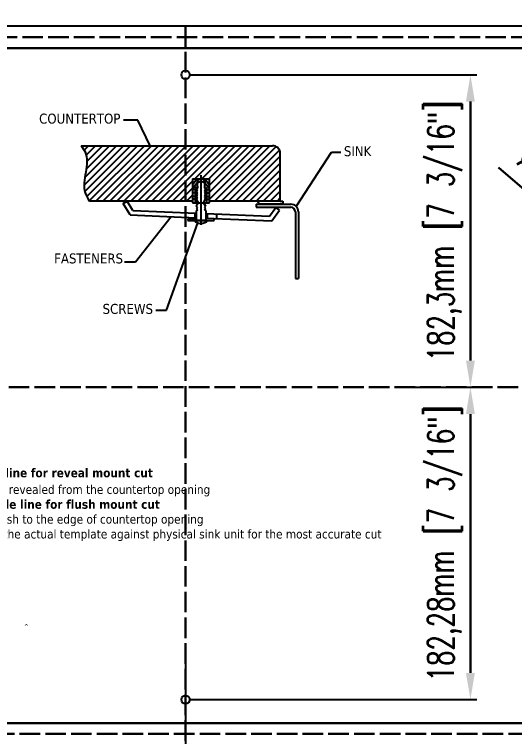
# Model space of a CAD drawing. Header units: millimetres. Extents: x 189 to 1666, y 327 to 1363.
# Drawn here: x 817.6 to 1109.2, y 673.7 to 1095.1 of the extents above; entities that cross this region are included whole.
import ezdxf

# ---------------------------------------------------------------- set-up
doc = ezdxf.new("R2010")
doc.units = ezdxf.units.MM
doc.linetypes.add('ACAD_ISO02W100', pattern=[15, 12, -3])
doc.layers.add('CONT', color=7, linetype='Continuous')
for name, color, linetype, lineweight in [('尺寸標注', 1, 'Continuous', 30), ('文字', 3, 'Continuous', 30), ('虚线', 2, 'ACAD_ISO02W100', 30)]:
    doc.layers.add(name, color=color, linetype=linetype, lineweight=lineweight)
doc.styles.add('DIM', font='txt.shx', dxfattribs={"width": 0.7, "bigfont": 'chineset.shx'})
doc.styles.get("Standard").update_dxf_attribs({"font": 'arial.ttf'})
doc.dimstyles.new('mm+in(开孔纸尺寸)', dxfattribs={"dimscale": 3, "dimtxt": 5, "dimasz": 5.2, "dimexe": 1.25, "dimexo": 0.625, "dimgap": 2, "dimtad": 1, "dimtxsty": 'DIM', "dimcen": 0, "dimclrd": 256, "dimclre": 256, "dimclrt": 3, "dimadec": 0, "dimazin": 0, "dimtfac": 1, "dimtmove": 0, "dimatfit": 1, "dimfxl": 1, "dimlwd": -1, "dimarcsym": 0})

# ---------------------------------------------------------------- blocks, each defined once
blk = doc.blocks.new('ef3r3')
at = {"insert": (-2173.59, -4501.31), "char_height": 5, "width": 327.0043, "attachment_point": 1}
blk.add_mtext("\\A1;\\fTahoma|b1|i0|c0|p34;Use outside line for reveal mount cut\\fTahoma|b0|i0|c0|p34; \\PSink rim is {\\H0.7x;\\S1#4;}\\H1.00002x;'' revealed from the countertop opening\\P\\fTahoma|b1|i0|c0|p34;Use the inside line for flush mount cut \\P\\fTahoma|b0|i0|c0|p34;Sink wall is flush to the edge of countertop opening \\PPlease check the actual template against physical sink unit for the most accurate cut \\P\\fTahoma|b1|i0|c0|p34; ", dxfattribs=at)
at = {"layer": 'CONT', "insert": (-2121.88, -4588.57), "char_height": 2.5, "width": 18.8015, "attachment_point": 1}
blk.add_mtext('{\\fTahoma|b0|i0|c163|p34;^ }', dxfattribs=at)
blk = doc.blocks.new('efw')
at = {"layer": 'CONT', "lineweight": 25}
h = blk.add_hatch(dxfattribs=at)
h.set_pattern_fill('ANSI31', color=256, scale=0.808315, style=0)
h.set_pattern_definition([(45, (-2535.7435, -4394.8292), (-1.814719, 1.814719), [])])
edge = h.paths.add_edge_path()
edge.add_arc((-1986.41, -4346.4), 4.04, 0, 90)
edge.add_line((-1986.41, -4342.36), (-2086.08, -4342.36))
edge.add_spline(control_points=[(-2086.08, -4342.36), (-2085.3, -4343.42), (-2080.2, -4350.35), (-2087.26, -4362.29), (-2082.56, -4369.84), (-2081.7, -4371.22)], knot_values=[0, 0, 0, 0, 4.788302, 31.211075, 37.135874, 37.135874, 37.135874, 37.135874], degree=3, periodic=0)
edge.add_line((-2081.7, -4371.22), (-2028.11, -4371.22))
edge.add_line((-2028.11, -4371.22), (-2028.11, -4359.65))
edge.add_line((-2028.11, -4359.65), (-2019.24, -4359.65))
edge.add_line((-2019.24, -4359.65), (-2019.24, -4371.22))
edge.add_line((-2019.24, -4371.22), (-1982.37, -4371.22))
edge.add_line((-1982.37, -4371.22), (-1982.37, -4346.4))
at = {"lineweight": 25}
for p, q in [((-2064.15, -4372.49), (-2062.07, -4371.24)), ((-1982.81, -4375.9), (-1984.78, -4374.49)), ((-2031.7, -4377.23), (-2031.8, -4379.65)), ((-2026.85, -4377.43), (-2026.95, -4379.85)), ((-2020.39, -4377.7), (-2020.49, -4380.13)), ((-2015.55, -4377.91), (-2015.65, -4380.33))]:
    blk.add_line(p, q, dxfattribs=at)
at = {"layer": 'CONT', "lineweight": 25}
for p, q in [((-2056.53, -4329.02), (-2063.98, -4329.02)), ((-2050.18, -4342.36), (-2056.53, -4329.02)), ((-2086.08, -4342.36), (-1986.41, -4342.36)), ((-1982.37, -4371.22), (-1982.37, -4346.4)), ((-1974.1, -4374.02), (-1955.69, -4345.68)), ((-1955.69, -4345.68), (-1950.91, -4345.68)), ((-2028.11, -4359.65), (-2019.24, -4359.65)), ((-2025.83, -4359.65), (-2028.11, -4363)), ((-2028.11, -4359.65), (-2028.11, -4372.07)), ((-2025.05, -4360.54), (-2025.63, -4360.54)), ((-2025.05, -4359.65), (-2025.05, -4360.54)), ((-2023.67, -4357.69), (-2023.67, -4383.58)), ((-2022.3, -4359.65), (-2022.3, -4360.54)), ((-2022.3, -4360.54), (-2021.72, -4360.54)), ((-2021.51, -4359.65), (-2019.24, -4363)), ((-2019.24, -4372.07), (-2019.24, -4359.65)), ((-2028.11, -4364.6), (-2025.63, -4361.48)), ((-2025.44, -4364.2), (-2026.62, -4364.21)), ((-2026.62, -4364.21), (-2026.62, -4372.07)), ((-2021.9, -4364.2), (-2020.73, -4364.21)), ((-2019.24, -4364.6), (-2021.72, -4361.95)), ((-2020.73, -4364.21), (-2020.73, -4372.07)), ((-2026.62, -4365.14), (-2028.11, -4365.14)), ((-2026.62, -4366.87), (-2028.11, -4366.87)), ((-2025.41, -4364.44), (-2026.08, -4365.09)), ((-2025.41, -4365.74), (-2026.08, -4365.09)), ((-2025.41, -4365.74), (-2026.08, -4366.39)), ((-2025.41, -4367.05), (-2026.08, -4366.39)), ((-2025.41, -4367.05), (-2026.08, -4367.7)), ((-2025.41, -4368.35), (-2026.08, -4367.7)), ((-2021.93, -4364.44), (-2021.26, -4365.09)), ((-2021.93, -4365.74), (-2021.26, -4365.09)), ((-2021.93, -4365.74), (-2021.26, -4366.39)), ((-2021.93, -4367.05), (-2021.26, -4366.39)), ((-2021.93, -4367.05), (-2021.26, -4367.7)), ((-2021.93, -4368.35), (-2021.26, -4367.7)), ((-2020.73, -4365.14), (-2019.24, -4365.14)), ((-2020.73, -4366.87), (-2019.24, -4366.87)), ((-2028.07, -4371.22), (-2081.7, -4371.22)), ((-2059.19, -4376.08), (-2062.07, -4371.24)), ((-2026.62, -4368.89), (-2028.11, -4368.89)), ((-2026.62, -4370.28), (-2028.11, -4370.28)), ((-2025.42, -4369.63), (-2026.1, -4370.28)), ((-2024.93, -4372.07), (-2026.1, -4370.28)), ((-2025.41, -4368.35), (-2026.08, -4369)), ((-2025.41, -4369.65), (-2026.08, -4369)), ((-2022.41, -4372.07), (-2021.25, -4370.28)), ((-2021.93, -4368.35), (-2021.26, -4369)), ((-2021.93, -4369.65), (-2021.26, -4369)), ((-2021.92, -4369.63), (-2021.25, -4370.28)), ((-2020.73, -4368.89), (-2019.24, -4368.89)), ((-2020.73, -4370.28), (-2019.24, -4370.28)), ((-1982.37, -4371.22), (-2019.24, -4371.22)), ((-1993.23, -4372.84), (-1994.34, -4371.22)), ((-1982.37, -4371.22), (-1981.09, -4371.22)), ((-1981.09, -4371.22), (-1981.09, -4372.84)), ((-2060.6, -4378.44), (-2064.15, -4372.49)), ((-2028.11, -4372.07), (-2019.24, -4372.07)), ((-2024.93, -4372.07), (-2026.1, -4373.86)), ((-2025.42, -4374.51), (-2026.1, -4373.86)), ((-2025.41, -4374.5), (-2026.08, -4375.15)), ((-2025.41, -4375.8), (-2026.08, -4375.15)), ((-2022.41, -4372.07), (-2021.25, -4373.86)), ((-2021.93, -4374.5), (-2021.26, -4375.15)), ((-2021.93, -4375.8), (-2021.26, -4375.15)), ((-2021.92, -4374.51), (-2021.25, -4373.86)), ((-1994.97, -4372.84), (-1976.96, -4372.84)), ((-1994.97, -4372.84), (-1994.97, -4374.46)), ((-1994.97, -4374.46), (-1976.96, -4374.46)), ((-1981.09, -4372.84), (-1993.23, -4372.84)), ((-1988.06, -4379.06), (-1984.78, -4374.49)), ((-2060.6, -4378.44), (-2026.11, -4379.89)), ((-2059.19, -4376.08), (-2026.11, -4377.46)), ((-2057.85, -4402.86), (-2039.12, -4379.34)), ((-2025.41, -4375.8), (-2026.11, -4376.29)), ((-2026.11, -4376.29), (-2026.11, -4381.08)), ((-2021.93, -4375.8), (-2021.23, -4376.29)), ((-2021.23, -4376.29), (-2021.23, -4381.08)), ((-2021.23, -4377.67), (-1988.06, -4379.06)), ((-1986.85, -4381.54), (-1982.81, -4375.9)), ((-1974.53, -4376.88), (-1974.53, -4411.58)), ((-1972.92, -4376.88), (-1972.92, -4411.58)), ((-2041.6, -4428.13), (-2025.38, -4382.59)), ((-2026.11, -4380.73), (-2030.53, -4380.73)), ((-2030.53, -4380.73), (-2030.53, -4381.31)), ((-2030.53, -4381.31), (-2016.86, -4381.31)), ((-2026.11, -4381.08), (-2021.23, -4381.08)), ((-2021.23, -4380.09), (-1986.85, -4381.54)), ((-2016.86, -4381.31), (-2016.81, -4380.28)), ((-2063.46, -4402.86), (-2057.85, -4402.86)), ((-1974.53, -4411.58), (-1972.92, -4411.58)), ((-2047.23, -4428.13), (-2041.6, -4428.13))]:
    blk.add_line(p, q, dxfattribs=at)
for centre, radius, start, end in [((-1986.41, -4346.4), 4.04, 0, 90), ((-2023.67, -4364.34), 3.09, 50.677, 129.323), ((-1976.96, -4376.88), 4.04, 0, 90), ((-1976.96, -4376.88), 2.42, 0, 90), ((-2023.69, -4377.67), 5.2, 224.4662, 315.5338)]:
    blk.add_arc(centre, radius, start, end, dxfattribs=at)
for points, knots in [([(-2086.08, -4342.36), (-2085.3, -4343.42), (-2080.2, -4350.35), (-2087.26, -4362.29), (-2082.56, -4369.84), (-2081.7, -4371.22)], [0, 0, 0, 0, 3.870458, 25.228387, 30.017492, 30.017492, 30.017492, 30.017492]), ([(-2025.63, -4360.54), (-2025.64, -4361.35), (-2025.65, -4362.66), (-2025.48, -4363.95), (-2025.41, -4364.44)], [0.304732, 0.304732, 0.304732, 0.304732, 3.312565, 5.150382, 5.150382, 5.150382, 5.150382]), ([(-2021.72, -4360.54), (-2021.71, -4361.35), (-2021.7, -4362.66), (-2021.87, -4363.95), (-2021.93, -4364.44)], [0.304732, 0.304732, 0.304732, 0.304732, 3.312565, 5.150382, 5.150382, 5.150382, 5.150382])]:
    blk.add_open_spline(points, degree=3, knots=knots, dxfattribs=at)
at = {"layer": 'CONT', "char_height": 5.1975, "width": 14.8643, "attachment_point": 1}
for s, insert in [('{\\fTahoma|b0|i0|c0|p34;COUNTERTOP\\P }', (-2107.95, -4325.66)), ('{\\fTahoma|b0|i0|c0|p34;SINK\\P }', (-1949.27, -4342.62)), ('{\\fTahoma|b0|i0|c0|p34;FASTENERS\\P }', (-2100.11, -4398.51)), ('{\\fTahoma|b0|i0|c0|p34;SCREWS\\P }', (-2074.91, -4424.79))]:
    blk.add_mtext(s, dxfattribs=dict(at, insert=insert))
blk = doc.blocks.new('*D25')
at = {"layer": 'Defpoints', "color": 0}
for p in [(1247.33, 879.11), (1251.12, 875.85)]:
    blk.add_point(p, dxfattribs=at)
at = {"layer": '尺寸標注'}
blk.add_line((1099.79, 1005.82), (1235.49, 889.27), dxfattribs=at)
blk.add_solid([(1233.8, 887.3), (1237.18, 891.25), (1247.33, 879.11)], dxfattribs=at)
at = {"layer": '尺寸標注', "color": 3, "insert": (1158.27, 973.38), "char_height": 15, "attachment_point": 5, "rotation": 319.3441, "style": 'DIM'}
blk.add_mtext('∅5mm [∅3/16"]', dxfattribs=at)
blk = doc.blocks.new('*D27')
at = {"layer": 'Defpoints', "color": 0}
for p in [(585.62, 877.48), (917.42, 718.31), (917.42, 627.28)]:
    blk.add_point(p, dxfattribs=at)
at = {"layer": '尺寸標注', "lineweight": -2}
for p, q in [((585.62, 875.61), (585.62, 623.53)), ((917.42, 716.44), (917.42, 623.53))]:
    blk.add_line(p, q, dxfattribs=at)
at = {"layer": '尺寸標注'}
blk.add_line((601.22, 627.28), (901.82, 627.28), dxfattribs=at)
for points in [[(601.22, 629.88), (601.22, 624.68), (585.62, 627.28)], [(901.82, 624.68), (901.82, 629.88), (917.42, 627.28)]]:
    blk.add_solid(points, dxfattribs=at)
at = {"layer": '尺寸標注', "color": 3, "insert": (751.52, 642.03), "char_height": 15, "attachment_point": 5, "style": 'DIM'}
blk.add_mtext('331,8mm [13 1/16"]', dxfattribs=at)
blk = doc.blocks.new('*D28')
at = {"layer": 'Defpoints', "color": 0}
for p in [(1249.22, 877.48), (917.42, 716.56), (1249.22, 627.28)]:
    blk.add_point(p, dxfattribs=at)
at = {"layer": '尺寸標注', "lineweight": -2}
for p, q in [((1249.22, 875.61), (1249.22, 623.53)), ((917.42, 714.69), (917.42, 623.53))]:
    blk.add_line(p, q, dxfattribs=at)
at = {"layer": '尺寸標注'}
blk.add_line((933.02, 627.28), (1233.62, 627.28), dxfattribs=at)
for points in [[(933.02, 629.88), (933.02, 624.68), (917.42, 627.28)], [(1233.62, 624.68), (1233.62, 629.88), (1249.22, 627.28)]]:
    blk.add_solid(points, dxfattribs=at)
at = {"layer": '尺寸標注', "color": 3, "insert": (1083.32, 642.03), "char_height": 15, "attachment_point": 5, "style": 'DIM'}
blk.add_mtext('331,8mm [13 1/16"]', dxfattribs=at)
blk = doc.blocks.new('*D29')
at = {"layer": 'Defpoints', "color": 0}
for p in [(1044.56, 877.52), (1083.48, 877.52), (917.42, 695.24)]:
    blk.add_point(p, dxfattribs=at)
at = {"layer": '尺寸標注', "lineweight": -2}
for p, q in [((1046.43, 877.52), (1087.23, 877.52)), ((919.3, 695.24), (1087.23, 695.24))]:
    blk.add_line(p, q, dxfattribs=at)
at = {"layer": '尺寸標注'}
blk.add_line((1083.48, 710.84), (1083.48, 861.92), dxfattribs=at)
for points in [[(1086.08, 861.92), (1080.88, 861.92), (1083.48, 877.52)], [(1080.88, 710.84), (1086.08, 710.84), (1083.48, 695.24)]]:
    blk.add_solid(points, dxfattribs=at)
at = {"layer": '尺寸標注', "color": 3, "insert": (1068.73, 786.38), "char_height": 15, "attachment_point": 5, "rotation": 90, "style": 'DIM'}
blk.add_mtext('182,28mm [7 3/16"]', dxfattribs=at)
blk = doc.blocks.new('*D30')
at = {"layer": 'Defpoints', "color": 0}
for p in [(917.42, 1059.83), (1044.32, 877.52), (1083.48, 877.52)]:
    blk.add_point(p, dxfattribs=at)
at = {"layer": '尺寸標注', "lineweight": -2}
for p, q in [((919.3, 1059.83), (1087.23, 1059.83)), ((1046.2, 877.52), (1087.23, 877.52))]:
    blk.add_line(p, q, dxfattribs=at)
at = {"layer": '尺寸標注'}
blk.add_line((1083.48, 1044.23), (1083.48, 893.12), dxfattribs=at)
for points in [[(1086.08, 1044.23), (1080.88, 1044.23), (1083.48, 1059.83)], [(1080.88, 893.12), (1086.08, 893.12), (1083.48, 877.52)]]:
    blk.add_solid(points, dxfattribs=at)
at = {"layer": '尺寸標注', "color": 3, "insert": (1068.73, 968.68), "char_height": 15, "attachment_point": 5, "rotation": 90, "style": 'DIM'}
blk.add_mtext('182,3mm [7 3/16"]', dxfattribs=at)
blk = doc.blocks.new('*D31')
at = {"layer": 'Defpoints', "color": 0}
for p in [(1262.87, 1145.72), (571.97, 1021.84), (1262.87, 1021.84)]:
    blk.add_point(p, dxfattribs=at)
at = {"layer": '尺寸標注', "lineweight": -2}
for p, q in [((571.97, 1023.72), (571.97, 1149.47)), ((1262.87, 1023.72), (1262.87, 1149.47))]:
    blk.add_line(p, q, dxfattribs=at)
at = {"layer": '尺寸標注'}
blk.add_line((587.57, 1145.72), (1247.27, 1145.72), dxfattribs=at)
for points in [[(587.57, 1148.32), (587.57, 1143.12), (571.97, 1145.72)], [(1247.27, 1143.12), (1247.27, 1148.32), (1262.87, 1145.72)]]:
    blk.add_solid(points, dxfattribs=at)
at = {"layer": '尺寸標注', "color": 3, "insert": (917.42, 1160.47), "char_height": 15, "attachment_point": 5, "style": 'DIM'}
blk.add_mtext('690,9mm [27 3/16"]', dxfattribs=at)
blk = doc.blocks.new('*D32')
at = {"layer": 'Defpoints', "color": 0}
for p in [(1269.22, 1204.3), (565.62, 1021.84), (1269.22, 1021.84)]:
    blk.add_point(p, dxfattribs=at)
at = {"layer": '尺寸標注', "lineweight": -2}
for p, q in [((565.62, 1023.72), (565.62, 1208.05)), ((1269.22, 1023.72), (1269.22, 1208.05))]:
    blk.add_line(p, q, dxfattribs=at)
at = {"layer": '尺寸標注'}
blk.add_line((581.22, 1204.3), (1253.62, 1204.3), dxfattribs=at)
for points in [[(581.22, 1206.9), (581.22, 1201.7), (565.62, 1204.3)], [(1253.62, 1201.7), (1253.62, 1206.9), (1269.22, 1204.3)]]:
    blk.add_solid(points, dxfattribs=at)
at = {"layer": '尺寸標注', "color": 3, "insert": (917.42, 1219.05), "char_height": 15, "attachment_point": 5, "style": 'DIM'}
blk.add_mtext('703,6mm [27 11/16"]', dxfattribs=at)
blk = doc.blocks.new('*D33')
at = {"layer": 'Defpoints', "color": 0}
for p in [(1275.57, 1269.73), (559.27, 1021.84), (1275.57, 1021.84)]:
    blk.add_point(p, dxfattribs=at)
at = {"layer": '尺寸標注', "lineweight": -2}
for p, q in [((559.27, 1023.72), (559.27, 1273.48)), ((1275.57, 1023.72), (1275.57, 1273.48))]:
    blk.add_line(p, q, dxfattribs=at)
at = {"layer": '尺寸標注'}
blk.add_line((574.87, 1269.73), (1259.97, 1269.73), dxfattribs=at)
for points in [[(574.87, 1272.33), (574.87, 1267.13), (559.27, 1269.73)], [(1259.97, 1267.13), (1259.97, 1272.33), (1275.57, 1269.73)]]:
    blk.add_solid(points, dxfattribs=at)
at = {"layer": '尺寸標注', "color": 3, "insert": (917.42, 1284.48), "char_height": 15, "attachment_point": 5, "style": 'DIM'}
blk.add_mtext('716,3mm [28 3/16"]', dxfattribs=at)

msp = doc.modelspace()

# ---------------------------------------------------------------- linework, layer by layer
msp.add_lwpolyline([(559.272, 1021.844), (559.272, 735.244, 0.4142136), (625.622, 668.894), (1209.222, 668.894, 0.4142136), (1275.572, 735.244), (1275.572, 1021.844, 0.4142136), (1209.222, 1088.194), (625.622, 1088.194, 0.4142136)], format="xyb", close=True)
for centre in [(917.422, 1059.797), (917.422, 695.244)]:
    msp.add_circle(centre, 2.5)
at = {"layer": '文字'}
msp.add_lwpolyline([(625.622, 1075.494, 0.4142136), (571.972, 1021.844), (571.972, 735.244, 0.4142136), (625.622, 681.594), (1209.222, 681.594, 0.4142136), (1262.872, 735.244), (1262.872, 1021.844, 0.4142136), (1209.222, 1075.494)], format="xyb", close=True, dxfattribs=at)
at = {"layer": '虚线'}
for p, q in [((917.422, 1088.194), (917.422, 668.894)), ((559.272, 877.481), (1275.572, 877.544))]:
    msp.add_line(p, q, dxfattribs=at)
msp.add_lwpolyline([(625.622, 1081.844, 0.4142136), (565.622, 1021.844), (565.622, 735.244, 0.4142136), (625.622, 675.244), (1209.222, 675.244, 0.4142136), (1269.222, 735.244), (1269.222, 1021.844, 0.4142136), (1209.222, 1081.844)], format="xyb", close=True, dxfattribs=at)

# ---------------------------------------------------------------- block references
at = {"xscale": 1.119999999999998, "yscale": 1.119999999999998, "zscale": 1.119999999999998}
msp.add_blockref('efw', (3192.888, 5881.945), dxfattribs=at)
at = {"layer": '文字', "xscale": 1.04, "yscale": 1.04, "zscale": 1.04}
msp.add_blockref('ef3r3', (3029.958, 5511.555), dxfattribs=at)

# ---------------------------------------------------------------- dimensions: what is measured, and where the dimension line sits
at = {"layer": '尺寸標注'}
for base, p1, p2, picture, middle in [((1275.572, 1269.732), (559.272, 1021.844), (1275.572, 1021.844), '*D33', (917.422, 1284.482)), ((1269.222, 1204.304), (565.622, 1021.844), (1269.222, 1021.844), '*D32', (917.422, 1219.054)), ((1262.872, 1145.724), (571.972, 1021.844), (1262.872, 1021.844), '*D31', (917.422, 1160.474)), ((917.422, 627.281), (585.622, 877.481), (917.422, 718.311), '*D27', (751.522, 642.031))]:
    dim = msp.add_linear_dim(base=base, p1=p1, p2=p2, dimstyle='mm+in(开孔纸尺寸)', override={"dimpost": 'mm', "dimtofl": 0}, dxfattribs=at)
    dim.commit()
    dim.dimension.update_dxf_attribs({"geometry": picture, "text_midpoint": middle})
for p1, p2, picture, middle in [((917.422, 1059.827), (1044.321, 877.523), '*D30', (1083.482, 968.675)), ((917.422, 695.244), (1044.559, 877.523), '*D29', (1083.482, 786.383))]:
    dim = msp.add_linear_dim(base=(1083.482, 877.523), p1=p1, p2=p2, angle=90, dimstyle='mm+in(开孔纸尺寸)', override={"dimpost": 'mm', "dimtofl": 0}, dxfattribs=at)
    dim.commit()
    dim.dimension.update_dxf_attribs({"geometry": picture, "text_midpoint": middle, "dimtype": 160})
dim = msp.add_diameter_dim_2p(p1=(1251.119, 875.852), p2=(1247.325, 879.11), dimstyle='mm+in(开孔纸尺寸)', override={"dimpost": 'mm', "dimtofl": 0}, dxfattribs=at)
dim.commit()
dim.dimension.update_dxf_attribs({"geometry": '*D25', "text_midpoint": (1149.477, 963.142), "dimtype": 163})
dim = msp.add_linear_dim(base=(1249.222, 627.281), p1=(917.422, 716.562), p2=(1249.222, 877.481), dimstyle='mm+in(开孔纸尺寸)', override={"dimpost": 'mm', "dimtofl": 0}, dxfattribs=at)
dim.commit()
dim.dimension.update_dxf_attribs({"geometry": '*D28', "text_midpoint": (1083.322, 627.281), "dimtype": 160})

doc.saveas('drawing.dxf')
